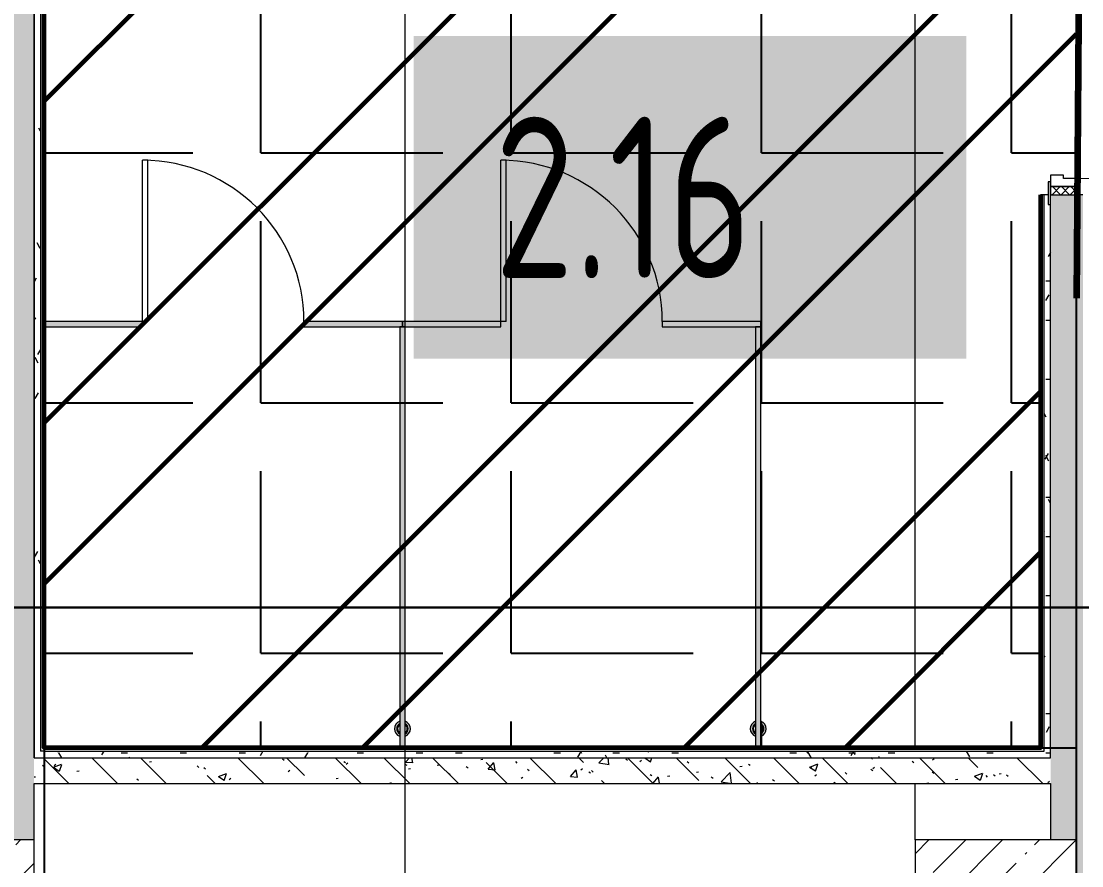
# Model space of a CAD drawing. Header units: millimetres. Extents: x -164500 to 426394, y -23753 to 102118.
# Drawn here: x 219542 to 222829, y 23119 to 25737 of the extents above; entities that cross this region are included whole.
import ezdxf
from ezdxf import colors
from ezdxf.entities.mleader import LeaderData, LeaderLine
from ezdxf.math import Vec2, Vec3

# ---------------------------------------------------------------- set-up
doc = ezdxf.new("R2010")
doc.units = ezdxf.units.MM
doc.layers.add('1.2.1) плитка КР3', color=140, linetype='Continuous')
for name, color, linetype, lineweight in [('196 1-3 этаж гидро изол', 6, 'Continuous', 60), ('284 стык. профилей', 1, 'Continuous', 120), ('5.3) Линолем обрезка', 100, 'Continuous', 30), ('9.1) Рулон', 30, 'Continuous', 30), ('A-DOOR-2', 7, 'Continuous', 5), ('A-FLOR', 7, 'Continuous', 9), ('A-GENM', 7, 'Continuous', 9), ('A-GENM-1', 7, 'Continuous', 20), ('A-WALL', 7, 'Continuous', 5), ('I-WALL', 7, 'Continuous', 5), ('S-COLS', 7, 'Continuous', 9), ('S-COLS-1', 7, 'Continuous', 5), ('Оси', 7, 'Continuous', 9)]:
    doc.layers.add(name, color=color, linetype=linetype, lineweight=lineweight)
doc.layers.add('A-AREA-PATT-2', color=7, linetype='Continuous', lineweight=5, true_color=0xcde0ef, transparency=1)
for name, color, linetype, lineweight, true_color in [('A-DOOR-1', 7, 'Continuous', 5, 0xc0c0c0), ('A-DOOR-FRAM-1', 7, 'Continuous', 5, 0xc0c0c0), ('A-WALL-1', 9, 'Continuous', 5, 0x808080), ('A-WALL-FNSH-1', 9, 'Continuous', 5, 0x808080)]:
    doc.layers.add(name, color=color, linetype=linetype, lineweight=lineweight, true_color=true_color)
doc.styles.add('СПДС', font='ГОСТ тип А.ttf', dxfattribs={"width": 0.9})
pattern_1 = [(135, (148772.12, -0.94), (-150.8683, -150.8683), [213.36, -35.56, 7.112, -35.56]), (135, (148772.12, 149.83), (-150.8683, -150.8683), []), (50, (148772.12, -0.94), (255.05767, -22.3145), [26.67, -293.37]), (355, (148772.12, -0.94), (-49.3404, 267.4791), [21.336, -234.696]), (100.451, (148793.38, -2.8), (205.7195, 245.16356), [22.666, -249.326]), (46.184, (148772.12, 70.18), (379.511, -58.86), [40.005, -440.055]), (96.636, (148803.75, 65.27), (332.3634, 346.3991), [33.999, -373.989]), (351.184, (148772.12, 70.18), (332.3669, 346.3953), [32.004, -352.044]), (21, (148807.68, 52.4), (212.26017, -143.1711), [26.67, -293.37]), (326, (148807.68, 52.4), (86.5224, 257.8632), [21.336, -234.696]), (71.451, (148825.37, 40.47), (298.78395, 114.6901), [22.666, -249.326]), (37.5, (148772.12, -0.94), (4.32385, 118.37751), [6.706, -225.146, 6.706, -231.546, -235.585]), (37.5, (148772.12, -0.94), (4.32385, 118.37751), [-470.103, 6.706, -228.879]), (7.5, (148772.12, -0.94), (93.54758, 140.2533), [6.706, -129.134, 6.706, -219.812, -89.789]), (7.5, (148772.12, -0.94), (93.54758, 140.2533), [-362.356, 6.706, -83.083]), (327.5, (148692.82, -0.94), (189.82734, -8.02019), [6.706, -82.194, 6.706, -270.662, -368.046]), (327.5, (148692.82, -0.94), (189.82734, -8.02019), [-366.268, 6.706, -361.34]), (317.5, (148657.26, -0.94), (207.38114, 35.59764), [6.706, -108.864, 6.706, -177.495, -261.366]), (317.5, (148657.26, -0.94), (207.38114, 35.59764), [-299.771, 6.706, -254.66])]
pattern_2 = [(0, (148772.123, -0.94), (243.84, 60.96), [20.117, -162.763, 20.117, -162.763, -975.36]), (0, (148772.123, -0.94), (243.84, 60.96), [-365.76, 20.117, -345.643, 20.117, -162.763, -426.72]), (0, (148772.123, -0.94), (243.84, 60.96), [-914.4, 20.117, -101.803, 20.117, -284.683]), (120, (148863.563, 29.54), (-174.71291, 180.691634), [20.117, -162.763, 20.117, -162.763, -975.36]), (120, (148863.563, 29.54), (-174.71291, 180.691634), [-365.76, 20.117, -345.643, 20.117, -162.763, -426.72]), (120, (148863.563, 29.54), (-174.71291, 180.691634), [-914.4, 20.117, -101.803, 20.117, -284.683]), (240, (148894.043, 151.46), (-69.12709, -241.651634), [20.117, -162.763, 20.117, -162.763, -975.36]), (240, (148894.043, 151.46), (-69.12709, -241.651634), [-365.76, 20.117, -345.643, 20.117, -162.763, -426.72]), (240, (148894.043, 151.46), (-69.12709, -241.651634), [-914.4, 20.117, -101.803, 20.117, -284.683])]

# ---------------------------------------------------------------- blocks, each defined once
blk = doc.blocks.new('BSC_Колонна _Прямоугольная - 500х500-V324-Объем проектирования 2 этажа')
at = {"layer": 'S-COLS-1'}
h = blk.add_hatch(dxfattribs=at)
h.set_pattern_fill('FP_73', color=256, style=0, pattern_type=2)
h.set_pattern_definition([(45, (-73790, -22950), (-114.04925, 114.04925), []), (45, (-73675.95, -22950), (-114.04925, 114.04925), [201.613, -40.323, 6.706, -33.617])])
h.paths.add_polyline_path([(167.4, -250), (250, -250), (250, 250), (-250, 250), (-250, -250)])
for p, q in [((250, 250), (-250, 250)), ((-250, 250), (-250, -250)), ((250, -250), (250, 250)), ((-250, -250), (250, -250))]:
    blk.add_line(p, q, dxfattribs=at)
blk = doc.blocks.new('BSC_Колонна _Прямоугольная - 500х500-V325-Объем проектирования 2 этажа')
at = {"layer": 'S-COLS-1'}
h = blk.add_hatch(dxfattribs=at)
h.set_pattern_fill('FP_74', color=256, style=0, pattern_type=2)
h.set_pattern_definition([(45, (-70560, -22950), (-114.04925, 114.04925), []), (45, (-70445.95, -22950), (-114.04925, 114.04925), [201.613, -40.323, 6.706, -33.617])])
h.paths.add_polyline_path([(-250, -250), (250, -250), (250, 250), (-250, 250), (-250, 206.7)])
for p, q in [((250, 250), (-250, 250)), ((-250, 250), (-250, -250)), ((250, -250), (250, 250)), ((-250, -250), (250, -250))]:
    blk.add_line(p, q, dxfattribs=at)
blk = doc.blocks.new('131_Сантехническая перегородка_Дверь - СД-1-V494-Объем проектирования 2 этажа')
at = {"layer": 'A-GENM'}
for points in [[(305.2, -8), (305.2, 8), (0, 8), (0, -8)], [(1110.4, -8), (1110.4, 8), (805.2, 8), (805.2, -8), (1102.4, -8)]]:
    blk.add_hatch(color=256, dxfattribs=at).paths.add_polyline_path(points)
at = {"layer": 'A-DOOR-1'}
for p, q in [((321.2, 508), (305.2, 508)), ((305.2, 8), (305.2, 508)), ((321.2, 8), (321.2, 508)), ((321.2, 8), (305.2, 8))]:
    blk.add_line(p, q, dxfattribs=at)
blk.add_arc((305.2, 8), 500, 360, 90, dxfattribs=at)
at = {"layer": 'A-GENM-1'}
for p, q in [((305.2, 8), (0, 8)), ((0, 8), (0, -8)), ((305.2, -8), (305.2, 8)), ((1110.4, 8), (805.2, 8)), ((805.2, 8), (805.2, -8)), ((1110.4, -8), (1110.4, 8)), ((0, -8), (305.2, -8)), ((805.2, -8), (1110.4, -8))]:
    blk.add_line(p, q, dxfattribs=at)
blk = doc.blocks.new('131_Сантехническая перегородка - СП-4-29831414-Объем проектирования 2 этажа')
at = {"layer": 'A-GENM'}
blk.add_hatch(color=256, dxfattribs=at).paths.add_polyline_path([(1053.1, 8), (25.5, 8), (25.5, -8), (1330, -8), (1330, 8)])
at = {"layer": 'A-GENM', "flags": 128}
for points in [[(97, 8), (96.7, 8.5), (96.3, 9), (95.9, 9.5), (95.5, 9.9), (95.1, 10.4), (94.7, 10.8), (94.3, 11.2), (93.8, 11.6), (93.3, 12), (92.9, 12.3), (92.4, 12.7), (91.8, 13), (91.3, 13.3), (90.8, 13.6), (90.2, 13.8), (89.7, 14), (89.1, 14.3), (88.5, 14.4), (88, 14.6), (87.4, 14.7), (86.8, 14.9), (86.2, 14.9), (85.6, 15), (85, 15.1), (84.4, 15.1), (83.8, 15.1), (83.2, 15), (82.6, 15), (82, 14.9), (81.4, 14.8), (80.8, 14.7), (80.2, 14.5), (79.6, 14.4), (79.1, 14.2), (78.5, 13.9), (77.9, 13.7), (77.4, 13.4), (76.9, 13.2), (76.4, 12.9), (75.8, 12.5), (75.3, 12.2), (74.9, 11.8), (74.4, 11.4), (74, 11), (73.5, 10.6), (73.1, 10.2), (72.7, 9.7), (72.3, 9.3), (72, 8.8), (71.6, 8.3), (71.4, 8)], [(71.4, -8), (71.8, -8.5), (72.1, -9), (72.5, -9.5), (72.9, -9.9), (73.3, -10.4), (73.7, -10.8), (74.1, -11.2), (74.6, -11.6), (75.1, -12), (75.6, -12.3), (76.1, -12.7), (76.6, -13), (77.1, -13.3), (77.6, -13.6), (78.2, -13.8), (78.7, -14), (79.3, -14.3), (79.9, -14.4), (80.5, -14.6), (81.1, -14.7), (81.6, -14.9), (82.2, -14.9), (82.8, -15), (83.4, -15.1), (84, -15.1), (84.6, -15.1), (85.2, -15), (85.8, -15), (86.4, -14.9), (87, -14.8), (87.6, -14.7), (88.2, -14.5), (88.8, -14.4), (89.4, -14.2), (89.9, -13.9), (90.5, -13.7), (91, -13.4), (91.6, -13.2), (92.1, -12.9), (92.6, -12.5), (93.1, -12.2), (93.6, -11.8), (94, -11.4), (94.5, -11), (94.9, -10.6), (95.3, -10.2), (95.7, -9.7), (96.1, -9.3), (96.5, -8.8), (96.8, -8.3), (97, -8)]]:
    blk.add_lwpolyline(points, dxfattribs=at)
at = {"layer": 'A-GENM'}
for radius, start, end in [(24.6, 19.9113, 160.0887), (17.6, 28.9731, 151.0269), (15.1, 33.7811, 146.2189), (24.6, 199.9113, 340.0887), (17.6, 208.9731, 331.0269), (15.1, 213.7811, 326.2189)]:
    blk.add_arc((84.2, 0), radius, start, end, dxfattribs=at)
at = {"layer": 'A-GENM-1'}
for p, q in [((1330, 8), (25.5, 8)), ((25.5, 8), (25.5, -8)), ((1330, -8), (1330, 8)), ((25.5, -8), (1330, -8))]:
    blk.add_line(p, q, dxfattribs=at)
blk = doc.blocks.new('*U1717')
at = {"layer": '5.3) Линолем обрезка'}
blk.add_lwpolyline([(-10250, 0), (10250, 0)], dxfattribs=at)
blk = doc.blocks.new('*U1718')
at = {"layer": '5.3) Линолем обрезка', "color": 0, "linetype": 'ByBlock', "lineweight": -2, "transparency": 16777216}
blk.add_blockref('*U1717', (0, 12000), dxfattribs=at)

msp = doc.modelspace()

# ---------------------------------------------------------------- hatches: boundary and pattern name
at = {"layer": '1.2.1) плитка КР3'}
h = msp.add_hatch(dxfattribs=at)
h.set_pattern_fill('ANGLE', color=256, scale=111)
h.set_pattern_definition([(0, (205553.1, 26879), (0, 775.335), [563.88, -211.455]), (90, (205553.1, 26879), (-775.335, 5e-14), [563.88, -211.455])])
h.paths.add_polyline_path([(222292.123, 26879.058), (219613.123, 26879.058), (219613.123, 23485.058), (222701.123, 23485.058), (222701.123, 25199.058), (222712.123, 25199.058), (222724.123, 25199.058), (222724.123, 25239.058), (222732.123, 25239.058), (222732.123, 25259.058), (222772.123, 25259.058), (222772.123, 25249.058), (222812.123, 25249.058), (222812.123, 26249.058), (222772.123, 26249.058), (222772.123, 26239.058), (222732.123, 26239.058), (222732.123, 26259.058), (222724.123, 26259.058), (222724.123, 26329.058), (222732.123, 26329.058), (222732.123, 26599.058), (222312.123, 26599.058), (222312.123, 26899.058), (222292.123, 26899.058)])
at = {"layer": '196 1-3 этаж гидро изол'}
h = msp.add_hatch(dxfattribs=at)
h.set_pattern_fill('ANSI32', color=256, scale=111)
h.set_pattern_definition([(45, (205553.1, 26879), (-747.606, 747.606), []), (45, (206051.5, 26879), (-747.606, 747.606), [])])
h.paths.add_polyline_path([(222292.123, 26879.058), (219613.123, 26879.058), (219613.123, 23485.058), (222701.123, 23485.058), (222701.123, 25199.058), (222712.123, 25199.058), (222724.123, 25199.058), (222724.123, 25239.058), (222732.123, 25239.058), (222732.123, 25259.058), (222772.123, 25259.058), (222772.123, 25249.058), (222812.123, 25249.058), (222812.123, 26249.058), (222772.123, 26249.058), (222772.123, 26239.058), (222732.123, 26239.058), (222732.123, 26259.058), (222724.123, 26259.058), (222724.123, 26329.058), (222732.123, 26329.058), (222732.123, 26599.058), (222312.123, 26599.058), (222312.123, 26899.058), (222292.123, 26899.058)])
at = {"layer": 'A-AREA-PATT-2'}
h = msp.add_hatch(color=256, dxfattribs=at)
h.paths.add_polyline_path([(219613.123, 23479.558), (222706.623, 23479.558), (222706.623, 25199.058), (222701.123, 25199.058), (222701.123, 23485.058), (219613.121, 23485.907), (219613.123, 26868.058), (222281.123, 26868.058), (222281.861, 26568.058), (222701.123, 26568.058), (222701.123, 26299.058), (222706.623, 26299.058), (222706.623, 26573.558), (222286.623, 26573.558), (222286.623, 26873.558), (219607.623, 26873.558), (219607.623, 23479.558)])
h.paths.add_polyline_path([(221833.861, 23521.743), (221840.325, 23523.843), (221849.264, 23536.147), (221847.046, 23554.408), (221838.286, 23564.322), (221833.861, 23563.659), (221833.861, 23555.509), (221836.518, 23554.408), (221840.932, 23543.751), (221833.861, 23523.843)])
h.paths.add_polyline_path([(220731.492, 23521.743), (220737.956, 23523.843), (220746.896, 23536.147), (220744.678, 23554.408), (220735.917, 23564.322), (220731.492, 23563.659), (220731.492, 23555.509), (220734.149, 23554.408), (220738.563, 23543.751), (220731.492, 23523.843)])
h.paths.add_polyline_path([(221817.861, 23521.743), (221817.861, 23531.994), (221814.428, 23534.968), (221810.79, 23543.751), (221817.861, 23565.76), (221811.397, 23563.659), (221802.457, 23551.355), (221804.675, 23533.094), (221813.435, 23523.18)])
h.paths.add_polyline_path([(220715.492, 23521.743), (220715.492, 23531.994), (220712.059, 23534.968), (220708.421, 23543.751), (220715.492, 23565.76), (220709.028, 23563.659), (220700.089, 23551.355), (220702.306, 23533.094), (220711.067, 23523.18)])
at = {"layer": 'A-DOOR-2'}
h = msp.add_hatch(dxfattribs=at)
h.set_pattern_fill('FP_199', color=256, angle=-90, style=0, pattern_type=2)
h.set_pattern_definition([(45, (222876.808, 24010.147), (-14.14214, 14.14214), []), (135, (222876.808, 24010.147), (-14.14214, -14.14214), [])])
h.paths.add_polyline_path([(222753.3, 25199.058), (222812.123, 25199.058), (222810.305, 25224.058), (222732.123, 25224.058), (222732.123, 25199.058)])
at = {"layer": 'I-WALL'}
h = msp.add_hatch(dxfattribs=at)
h.set_pattern_fill('FP_191', color=256, style=0, pattern_type=2)
h.set_pattern_definition(pattern_2)
h.paths.add_polyline_path([(219582.123, 23454.058), (219602.123, 23454.058), (219602.123, 26879.058), (219582.123, 26878.91), (219582.123, 23454.57)])
h = msp.add_hatch(dxfattribs=at)
h.set_pattern_fill('FP_191', color=256, style=0, pattern_type=2)
h.set_pattern_definition(pattern_2)
h.paths.add_polyline_path([(222832.123, 18799.059), (222832.123, 19539.078), (222820.123, 19539.078), (222820.123, 19509.078), (222812.123, 19509.078), (222812.123, 18799.059)])
h.paths.add_polyline_path([(222820.123, 20639.078), (222832.123, 20639.078), (222832.123, 25199.058), (222820.123, 25199.058), (222820.123, 25169.058), (222812.123, 25169.058), (222812.255, 20669.078), (222820.123, 20669.078)])
h.paths.add_polyline_path([(222832.123, 26299.058), (222832.123, 26879.058), (222812.123, 26878.058), (222812.123, 26329.058), (222820.123, 26329.058), (222820.123, 26299.058)])
h = msp.add_hatch(dxfattribs=at)
h.set_pattern_fill('FP_41', color=256, style=0, pattern_type=2)
h.set_pattern_definition(pattern_1)
h.paths.add_polyline_path([(219502.39, 21149.059), (219582.123, 21149.059), (219582.123, 22699.058), (219502.123, 22699.058), (219502.123, 21149.059)])
h.paths.add_polyline_path([(219546.568, 23199.058), (219582.123, 23199.058), (219582.123, 26616.558), (219576.89, 26599.058), (219502.123, 26599.058), (219502.123, 23199.058)])
h = msp.add_hatch(dxfattribs=at)
h.set_pattern_fill('FP_191', color=256, style=0, pattern_type=2)
h.set_pattern_definition(pattern_2)
h.paths.add_polyline_path([(222712.123, 23474.058), (222732.123, 23474.058), (222731.773, 25169.058), (222724.123, 25169.058), (222724.123, 25199.058), (222712.123, 25199.058), (222712.123, 23485.058)])
h.paths.add_polyline_path([(222712.123, 26299.058), (222724.123, 26299.058), (222724.123, 26329.058), (222732.123, 26329.058), (222732.123, 26579.058), (222712.123, 26577.183), (222712.123, 26568.058)])
h = msp.add_hatch(dxfattribs=at)
h.set_pattern_fill('FP_41', color=256, style=0, pattern_type=2)
h.set_pattern_definition(pattern_1)
h.paths.add_polyline_path([(222812.123, 19099.059), (222812.123, 19539.078), (222732.123, 19539.078), (222732.123, 19099.059), (222737.123, 19099.059)])
h.paths.add_polyline_path([(222812.123, 20639.078), (222812.123, 22699.058), (222732.123, 22699.058), (222732.123, 20639.078)])
h.paths.add_polyline_path([(222812.123, 23199.058), (222812.123, 25199.058), (222732.123, 25199.058), (222732.123, 23199.058), (222746.008, 23199.058)])
h.paths.add_polyline_path([(222732.123, 26299.058), (222812.123, 26299.058), (222812.123, 26586.558), (222732.123, 26586.558), (222732.123, 26329.058)])
h = msp.add_hatch(dxfattribs=at)
h.set_pattern_fill('FP_191', color=256, style=0, pattern_type=2)
h.set_pattern_definition(pattern_2)
h.paths.add_polyline_path([(220796.275, 23454.058), (222732.123, 23454.058), (222732.123, 23474.058), (219602.123, 23474.019), (219602.123, 23454.058), (220434.908, 23454.058)])
h = msp.add_hatch(dxfattribs=at)
h.set_pattern_fill('FP_41', color=256, style=0, pattern_type=2)
h.set_pattern_definition(pattern_1)
h.paths.add_polyline_path([(222732.123, 23374.058), (222732.123, 23454.058), (219582.123, 23454.058), (219582.123, 23374.058), (222312.123, 23374.058)])

# ---------------------------------------------------------------- linework, layer by layer
at = {"layer": '1.2.1) плитка КР3'}
for points in [[(222812.123, 26899.058), (219613.123, 26899.058), (219613.123, 18830.059), (222812.123, 18830.059)], [(219613.123, 23485.058), (222812.123, 23485.058), (222812.123, 26899.058), (219613.123, 26899.058)]]:
    msp.add_lwpolyline(points, close=True, dxfattribs=at)
at = {"layer": '196 1-3 этаж гидро изол'}
msp.add_lwpolyline([(222701.123, 25199.058), (222701.123, 23485.058), (219613.123, 23485.058), (219613.123, 26868.058), (222281.123, 26868.058), (222281.123, 26568.058), (222701.123, 26568.058), (222701.123, 26299.058)], dxfattribs=at)
at = {"layer": '284 стык. профилей'}
msp.add_lwpolyline([(222825.123, 26738.107), (222812.123, 24878.107)], dxfattribs=at)
at = {"layer": 'A-DOOR-1'}
msp.add_arc((222812.123, 26249.058), 1000, 270, 0, dxfattribs=at)
at = {"layer": 'A-DOOR-FRAM-1'}
for p, q in [((222772.123, 25259.058), (222732.123, 25259.058)), ((222732.123, 25259.058), (222732.123, 25224.058)), ((222772.123, 25249.058), (222772.123, 25259.058)), ((222812.123, 25249.058), (222772.123, 25249.058)), ((222812.123, 25224.058), (222812.123, 25249.058)), ((222724.123, 25239.058), (222724.123, 25169.058)), ((222732.123, 25239.058), (222724.123, 25239.058)), ((222732.123, 25239.058), (222732.123, 25224.058)), ((222733.123, 25239.058), (222732.123, 25239.058)), ((222732.123, 25169.058), (222732.123, 25239.058)), ((222732.123, 25224.058), (222812.123, 25224.058)), ((222732.123, 25224.058), (222732.123, 25199.058)), ((222812.123, 25224.058), (222732.123, 25224.058)), ((222732.123, 25224.058), (222733.123, 25224.058)), ((222733.123, 25224.058), (222733.123, 25239.058)), ((222811.123, 25239.058), (222811.123, 25224.058)), ((222812.123, 25239.058), (222811.123, 25239.058)), ((222811.123, 25224.058), (222812.123, 25224.058)), ((222812.123, 25224.058), (222812.123, 25239.058)), ((222812.123, 25239.058), (222812.123, 25169.058)), ((222820.123, 25239.058), (222812.123, 25239.058)), ((222812.123, 25199.058), (222812.123, 25224.058)), ((222820.123, 25169.058), (222820.123, 25239.058)), ((222732.123, 25199.058), (222812.123, 25199.058)), ((222724.123, 25169.058), (222732.123, 25169.058)), ((222812.123, 25169.058), (222820.123, 25169.058))]:
    msp.add_line(p, q, dxfattribs=at)
at = {"layer": 'A-FLOR'}
for p, q in [((222312.123, 23486), (222312.123, 26569)), ((222312.123, 23485.058), (222312.123, 26568.058)), ((222812.123, 25240), (222812.123, 26250)), ((222812.123, 25239.058), (222812.123, 26249.058)), ((222312.123, 23200), (222312.123, 23375)), ((222312.123, 23199.058), (222312.123, 23374.058)), ((222732.123, 23200), (222312.123, 23200)), ((222732.123, 23199.058), (222312.123, 23199.058))]:
    msp.add_line(p, q, dxfattribs=at)
at = {"layer": 'A-WALL'}
for p, q in [((219582.123, 27099.058), (219582.123, 23454.058)), ((219582.123, 23454.058), (219582.123, 26616.558)), ((222712.123, 23474.058), (222712.123, 25199.058)), ((222732.123, 23454.058), (222732.123, 25169.058)), ((222812.123, 23199.058), (222812.123, 25169.058)), ((219582.123, 23454.058), (222732.123, 23454.058))]:
    msp.add_line(p, q, dxfattribs=at)
at = {"layer": 'A-WALL-1'}
for p, q in [((222724.123, 25199.058), (222712.123, 25199.058)), ((222832.123, 25199.058), (222820.123, 25199.058)), ((219613.123, 23474.058), (219602.123, 23474.058)), ((219582.123, 23374.058), (222732.123, 23374.058)), ((219582.123, 23199.058), (219582.123, 23374.058)), ((222732.123, 23374.058), (222732.123, 23199.058))]:
    msp.add_line(p, q, dxfattribs=at)
at = {"layer": 'A-WALL-FNSH-1'}
for p, q in [((219602.123, 26868.058), (219602.123, 23474.058)), ((219613.123, 23485.058), (219613.123, 26868.058)), ((222712.123, 25199.058), (222701.123, 25199.058)), ((222701.123, 25199.058), (222701.123, 23485.058)), ((222701.123, 23485.058), (219613.123, 23485.058)), ((219613.123, 23474.058), (222712.123, 23474.058))]:
    msp.add_line(p, q, dxfattribs=at)
at = {"layer": 'Оси'}
msp.add_lwpolyline([(220732.123, -1907.2), (220732.123, 3092.8), (220732.123, 22397.13), (220732.123, 27397.13)], dxfattribs=at)

# ---------------------------------------------------------------- block references
at = {"layer": '5.3) Линолем обрезка'}
msp.add_blockref('*U1718', (221923.123, 11920.058), dxfattribs=at)
at = {"layer": 'A-GENM'}
for p in [(219613.123, 24797.539), (220723.492, 24797.539)]:
    msp.add_blockref('131_Сантехническая перегородка_Дверь - СД-1-V494-Объем проектирования 2 этажа', p, dxfattribs=at)
at = {"layer": 'A-GENM', "rotation": 90.00000000001177}
for p in [(220723.492, 23459.539), (221825.861, 23459.539)]:
    msp.add_blockref('131_Сантехническая перегородка - СП-4-29831414-Объем проектирования 2 этажа', p, dxfattribs=at)
at = {"layer": 'S-COLS'}
for name, p in [('BSC_Колонна _Прямоугольная - 500х500-V325-Объем проектирования 2 этажа', (219332.123, 22949.058)), ('BSC_Колонна _Прямоугольная - 500х500-V324-Объем проектирования 2 этажа', (222562.123, 22949.058))]:
    msp.add_blockref(name, p, dxfattribs=at)

# ---------------------------------------------------------------- texts
at = {"insert": (221008.501, 25440.542), "char_height": 500, "width": 1212.1515, "attachment_point": 1, "style": 'СПДС', "bg_fill": 1, "box_fill_scale": 1.5, "bg_fill_color": 7, "bg_fill_true_color": 16777215, "bg_fill_transparency": 0}
msp.add_mtext('2.16', dxfattribs=at)

# ---------------------------------------------------------------- leaders
at = {"layer": '9.1) Рулон', "color": 250, "lineweight": 30}
ml = msp.add_multileader_mtext('Standard', dxfattribs=at)
ml.set_content('Спортивный линолеум, ширина рулона 2 м, \\PДлина рулона 20,5 м = одна полоса 3,64 м + обрезок 16,86 м.\\PК закупке 2 рулона (41,0 м2)   ', color=250, style='СПДС')
ml.set_leader_properties()
ml.build(insert=Vec2(0, 0))
ml.multileader.update_dxf_attribs({"arrow_head_size": 400})
ctx = ml.context
ctx.base_point, ctx.char_height, ctx.arrow_head_size, ctx.plane_origin = Vec3(210610.301, 33583.565), 700, 400, Vec3(239237.559, 29598.724)
notes = []
notes.append((ctx, [(1, (1, 1, 0), (210602.301, 33583.565), (1, 0), 8, [(0, [(212574.908, 22907.86)], 0, [])])]))
ctx.mtext.insert, ctx.mtext.flow_direction = Vec3(210612.301, 34038.565), 5
for ctx, leaders in notes:
    for number, flags, end, landing, length, lines in leaders:
        leader = LeaderData()
        leader.index, (leader.has_last_leader_line, leader.has_dogleg_vector, leader.attachment_direction) = number, flags
        leader.last_leader_point, leader.dogleg_vector, leader.dogleg_length = Vec3(end), Vec3(landing), length
        for number, points, colour, breaks in lines:
            line = LeaderLine()
            line.index, line.vertices, line.color, line.breaks = number, Vec3.list(points), colors.encode_raw_color(colour), breaks
            leader.lines.append(line)
        ctx.leaders.append(leader)

doc.saveas('drawing.dxf')
